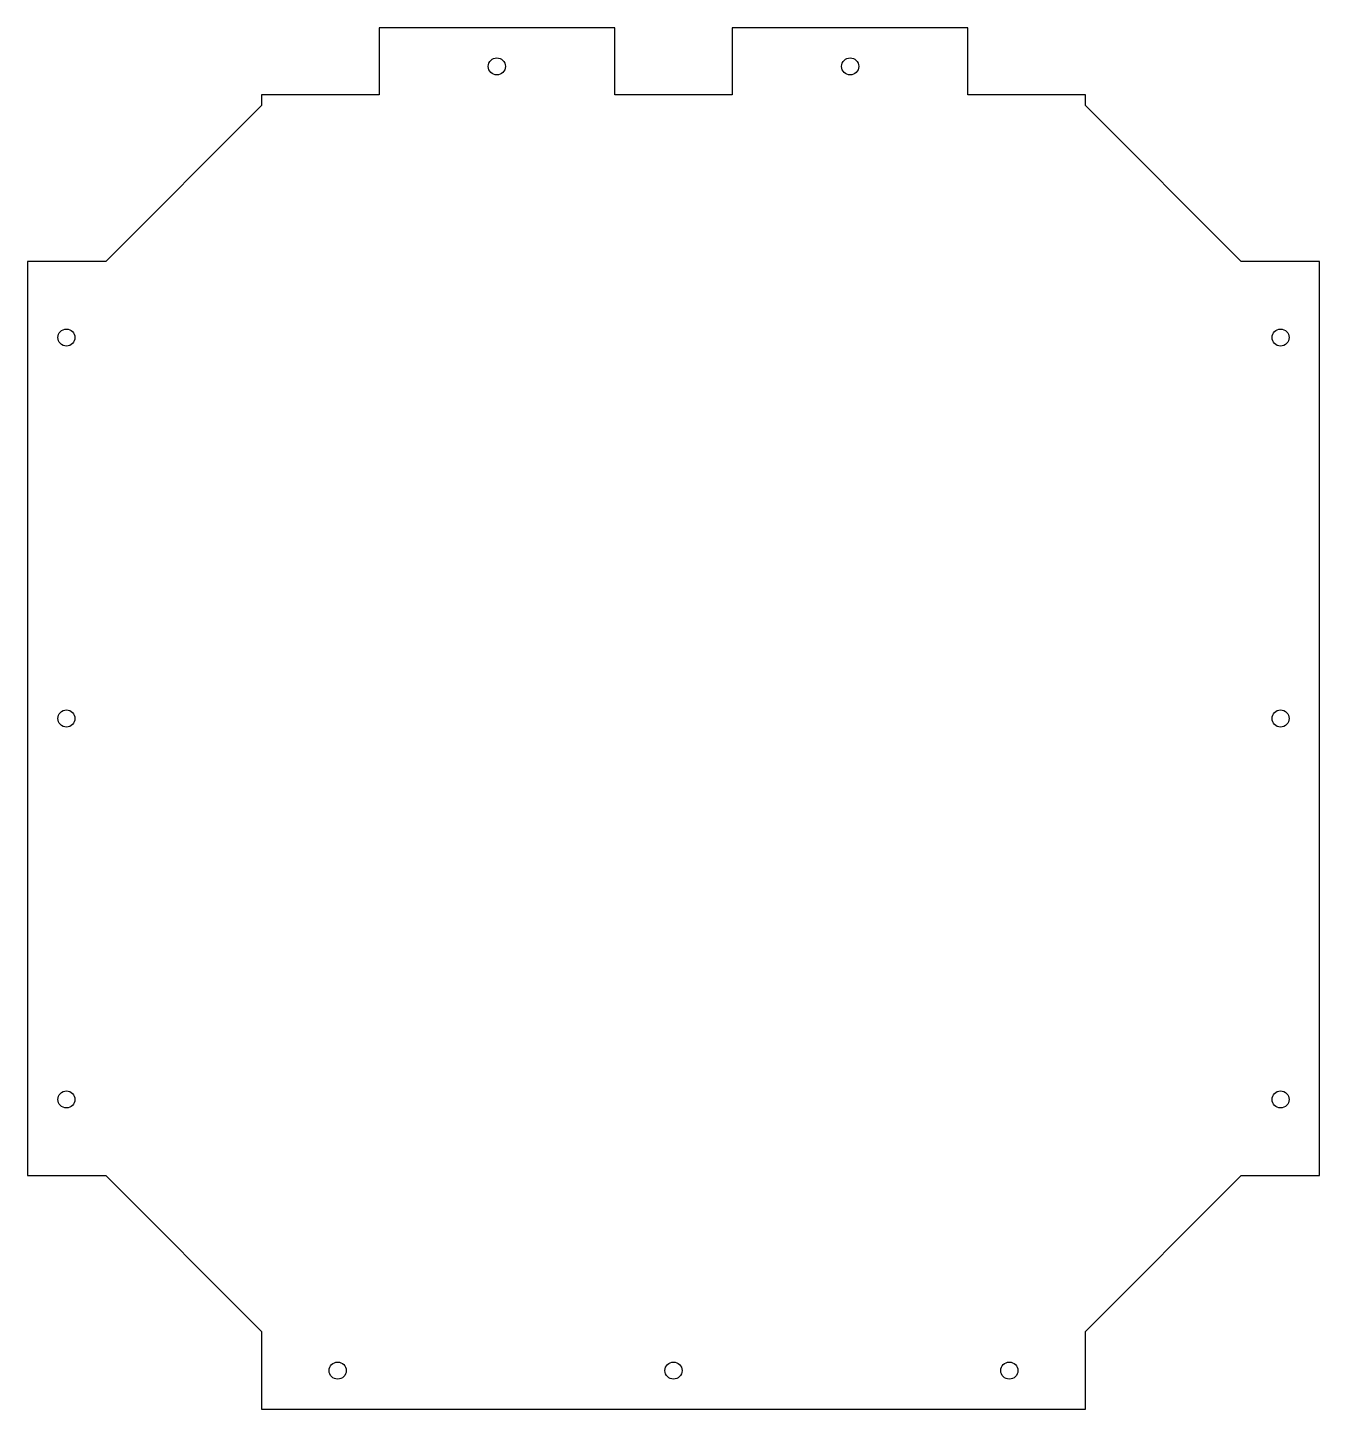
# Model space of a CAD drawing. Header units: inches. Extents: x -9.8 to 9.8, y -10.5 to 10.5.
import ezdxf

# ---------------------------------------------------------------- set-up
doc = ezdxf.new("R2010")
doc.units = ezdxf.units.IN
doc.layers.add('CUTOUTS', color=1, linetype='CONTINUOUS')
doc.layers.add('PERIMETER', color=5, linetype='CONTINUOUS')

msp = doc.modelspace()

# ---------------------------------------------------------------- linework, layer by layer
at = {"layer": 'CUTOUTS'}
for centre in [(-2.692, 9.941), (2.692, 9.941), (-9.252, 5.807), (9.252, 5.807), (-9.252, 0), (9.252, 0), (-9.252, -5.807), (9.252, -5.807), (-5.118, -9.941), (0, -9.941), (5.118, -9.941)]:
    msp.add_circle(centre, 0.13, dxfattribs=at)
at = {"layer": 'PERIMETER'}
for p, q in [((-0.896, 10.531), (-4.488, 10.531)), ((-4.488, 10.531), (-4.488, 9.508)), ((-0.896, 9.508), (-0.896, 10.531)), ((4.488, 10.531), (0.896, 10.531)), ((0.896, 10.531), (0.896, 9.508)), ((4.488, 9.508), (4.488, 10.531)), ((-4.488, 9.508), (-6.28, 9.508)), ((-6.28, 9.508), (-6.28, 9.342)), ((0.896, 9.508), (-0.896, 9.508)), ((6.28, 9.508), (4.488, 9.508)), ((6.28, 9.342), (6.28, 9.508)), ((-6.28, 9.342), (-8.653, 6.969)), ((8.653, 6.969), (6.28, 9.342)), ((-8.653, 6.969), (-9.843, 6.969)), ((-9.843, 6.969), (-9.843, -6.969)), ((9.843, 6.969), (8.653, 6.969)), ((9.843, -6.969), (9.843, 6.969)), ((-9.843, -6.969), (-8.653, -6.969)), ((-8.653, -6.969), (-6.28, -9.342)), ((6.28, -9.342), (8.653, -6.969)), ((8.653, -6.969), (9.843, -6.969)), ((-6.28, -9.342), (-6.28, -10.531)), ((6.28, -10.531), (6.28, -9.342)), ((-6.28, -10.531), (6.28, -10.531))]:
    msp.add_line(p, q, dxfattribs=at)

doc.saveas('drawing.dxf')
